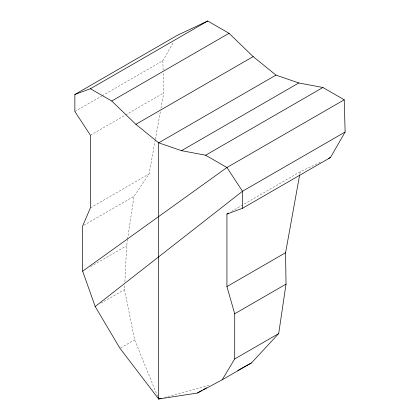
<?xml version="1.0" encoding="UTF-8"?>
<svg xmlns="http://www.w3.org/2000/svg" width="420" height="420" viewBox="0 0 420 420"><rect width="100%" height="100%" fill="white"/><g stroke="black" fill="none" stroke-linecap="round" stroke-linejoin="round"><path stroke-width="0.32" stroke-dasharray="2.1 1.58" d="M157.7 396.585L134.621 339.859L124.52 289.585L124.772 284.356M124.898 281.741L126.641 245.774L127.496 239.999M127.596 239.358L133.975 196.35L149.09 173.917L155.258 139.85M155.374 139.209L160.377 111.568M160.96 108.355L163.753 92.925L163.17 72.319M299.885 173.654L300.237 171.728L320.985 161.968M102.113 95.786L162.845 60.727L173.597 42.021M74.87 111.515L101.546 96.117M90.442 135.251L163.753 92.925M90.442 207.779L149.09 173.917M83.785 225.325L133.975 196.35M90.552 266.611L126.641 245.774M231.472 211.428L300.237 171.728M100.837 303.261L124.52 289.585M120.524 347.996L134.621 339.859M164.335 397.472L210.189 385.082M162.845 60.727L163.149 71.673"/><path stroke-width="0.63" d="M222.169 379.822L234.712 358.958L234.712 313.766L226.926 286.577L226.926 214.053L242.498 208.294L330.467 157.505L345.13 132.001L344.221 99.797L322.917 87.496L298.798 82.955L275.977 75.107L253.155 56.605L229.042 33.301L207.737 21L177.503 35.222L74.87 94.479L74.87 111.515L90.442 135.251L90.442 207.779L82.656 225.976L82.656 271.168L95.193 306.516L119.957 348.322L158.681 399L197.41 393.041L222.169 379.822L251.496 362.896L278.696 333.564L286.025 284.141L285.574 252.719L299.654 174.941M95.193 306.516L242.498 191.252L345.13 132.001M82.656 271.168L226.926 167.517L344.221 99.797M74.87 94.479L90.442 88.72L207.737 21M90.442 88.72L111.746 101.02L229.042 33.301M111.746 101.02L135.859 124.325L253.155 56.605M275.977 75.107L158.681 142.826L158.681 399L161.196 398.323M135.859 124.325L158.681 142.826L181.503 150.675L298.798 82.955M181.503 150.675L205.622 155.216L322.917 87.496M226.926 214.053L228.632 213.066M226.926 286.577L285.574 252.719M234.712 313.766L286.025 284.141M234.712 358.958L278.696 333.564M197.41 393.041L201.92 390.437M203.049 389.786L206.43 387.828M237.783 370.435L251.496 362.896M328.687 158.34L330.467 157.505M205.622 155.216L226.926 167.517L242.498 191.252L242.498 208.294M158.193 397.793L158.681 399"/></g></svg>
